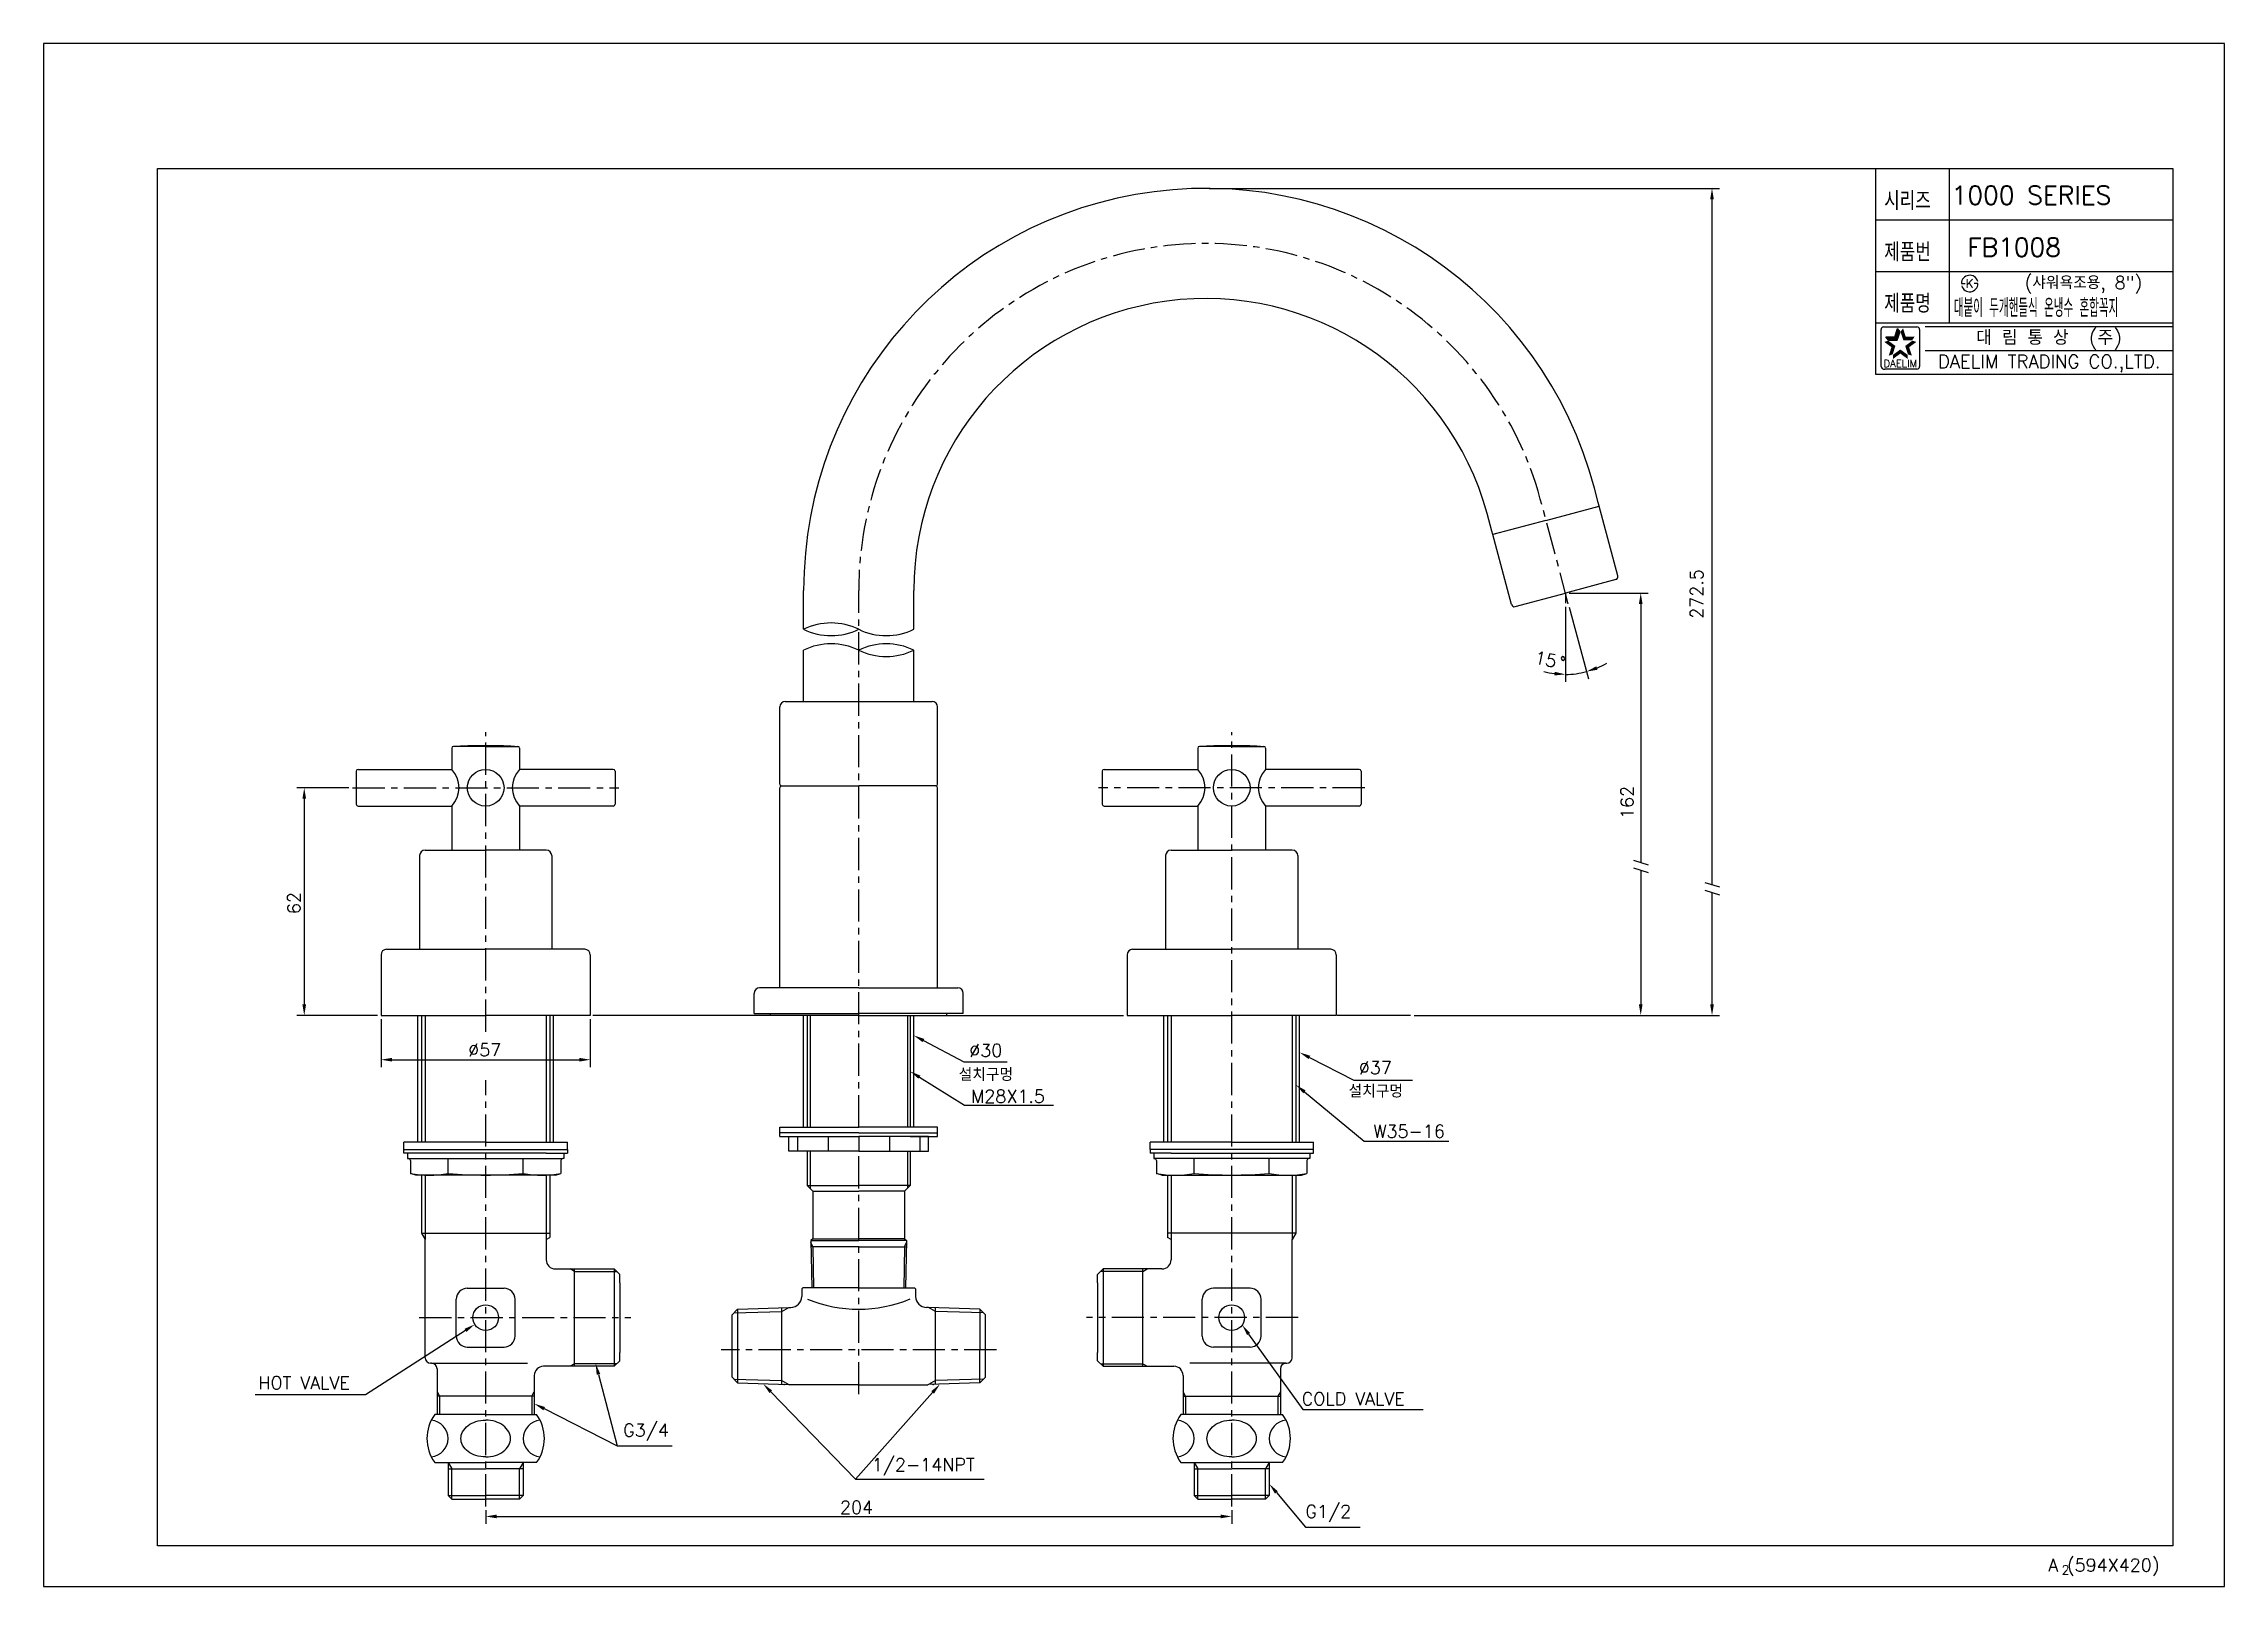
# Model space of a CAD drawing. Extents: x -820 to -226, y -1132 to -712.
import ezdxf
from ezdxf.enums import TextEntityAlignment as Align

# ---------------------------------------------------------------- set-up
doc = ezdxf.new("R2010")
doc.units = 0
doc.header["$LTSCALE"] = 7
doc.header["$MEASUREMENT"] = 0
doc.header["$PDSIZE"] = -10
doc.linetypes.add('CENTER', pattern=[2, 1.25, -0.25, 0.25, -0.25])
doc.layers.get('0').update_dxf_attribs({"color": 2, "linetype": 'CONTINUOUS'})
for name, color, linetype in [('CL', 1, 'CENTER'), ('DIM', 2, 'CONTINUOUS'), ('DWG', 7, 'CONTINUOUS')]:
    doc.layers.add(name, color=color, linetype=linetype)
doc.styles.add('GHS', font='ROMANS', dxfattribs={"bigfont": 'GHS'})
doc.styles.add('ROMANS', font='romans')

# ---------------------------------------------------------------- blocks, each defined once
blk = doc.blocks.new('기본양식')
for p, q in [((-820.12, 442.54), (-820.12, 22.54)), ((-226.12, 442.54), (-820.12, 442.54)), ((-226.12, 22.54), (-226.12, 442.54)), ((-820.12, 22.54), (-226.12, 22.54))]:
    blk.add_line(p, q)
at = {"color": 4}
for p, q in [((-789.12, 33.54), (-789.12, 408.54)), ((-789.12, 408.54), (-240.12, 408.54)), ((-240.12, 408.54), (-240.12, 33.54)), ((-240.12, 33.54), (-789.12, 33.54))]:
    blk.add_line(p, q, dxfattribs=at)
at = {"color": 7}
for p, q in [((-321.12, 408.54), (-321.12, 352.54)), ((-301.12, 408.54), (-301.12, 366.54)), ((-321.12, 394.54), (-240.12, 394.54)), ((-321.12, 380.54), (-240.12, 380.54)), ((-321.12, 366.54), (-240.12, 366.54)), ((-321.12, 352.54), (-240.12, 352.54))]:
    blk.add_line(p, q, dxfattribs=at)
at = {"color": 2, "linetype": 'Continuous'}
for p, q in [((-319.64, 354.68), (-319.64, 364.68)), ((-318.89, 365.43), (-309.89, 365.43)), ((-309.14, 364.68), (-309.14, 354.68)), ((-307.62, 365.54), (-240.12, 365.54)), ((-307.62, 359.04), (-240.12, 359.04)), ((-309.89, 353.93), (-318.64, 353.93))]:
    blk.add_line(p, q, dxfattribs=at)
at = {"color": 2}
for p, q in [((-317.64, 361.81), (-318.31, 362.73)), ((-318.31, 362.73), (-315.88, 362.73)), ((-315.88, 362.73), (-315.13, 365.03)), ((-315.22, 361.81), (-314.47, 364.12)), ((-314.47, 364.12), (-315.13, 365.03)), ((-317.64, 361.81), (-315.22, 361.81))]:
    blk.add_line(p, q, dxfattribs=at)
at = {"color": 2, "linetype": 'Continuous'}
for centre, radius, start, end in [((-318.89, 364.68), 0.75, 90, 180), ((-309.89, 364.68), 0.75, 0, 90), ((-318.77, 354.8), 0.884, 188.1301, 278.1301), ((-309.89, 354.68), 0.75, 270, 0)]:
    blk.add_arc(centre, radius, start, end, dxfattribs=at)
at = {"color": 2}
for points in [[(-318.31, 362.73), (-317.64, 361.81), (-315.88, 362.73), (-315.22, 361.81)], [(-315.88, 362.73), (-315.22, 361.81), (-315.13, 365.03), (-314.47, 364.12)], [(-313.65, 365.03), (-314.32, 364.12), (-312.9, 362.73), (-313.57, 361.81)], [(-312.9, 362.73), (-313.57, 361.81), (-310.48, 362.73), (-311.14, 361.81)], [(-316.8, 359.9), (-315.72, 360.25), (-318.76, 361.32), (-317.69, 361.67)], [(-317.55, 357.59), (-316.47, 357.94), (-316.8, 359.9), (-315.72, 360.25)], [(-314.39, 358.15), (-314.39, 359.28), (-316.35, 356.72), (-316.35, 357.85)], [(-312.43, 356.72), (-312.43, 357.85), (-314.39, 358.15), (-314.39, 359.28)], [(-310.02, 361.32), (-311.1, 361.67), (-311.98, 359.9), (-313.06, 360.25)], [(-311.98, 359.9), (-313.06, 360.25), (-311.24, 357.59), (-312.31, 357.94)]]:
    blk.add_solid(points, dxfattribs=at)
at = {"layer": 'DIM'}
for p, q in [((-297.74, 377.23), (-297.24, 377.23)), ((-297.24, 377.23), (-296.74, 377.23)), ((-293.74, 377.23), (-294.24, 377.23)), ((-293.24, 377.23), (-293.74, 377.23))]:
    blk.add_line(p, q, dxfattribs=at)
for start, end in [(15, 180), (195, 0)]:
    blk.add_arc((-295.49, 377.23), 2.25, start, end, dxfattribs=at)
at = {"color": 7, "linetype": 'Continuous'}
for s, height, style, p in [('대 림 통 상  (주)', 4, 'GHS', (-273.86, 362.24)), ('DAELIM TRADING CO.,LTD.', 3.6, 'ROMANS', (-273.86, 355.47))]:
    blk.add_text(s, height=height, dxfattribs=dict(at, style=style)).set_placement(p, align=Align.MIDDLE)
at = {"color": 2, "linetype": 'Continuous', "style": 'ROMANS'}
blk.add_text('DAELIM', height=2, dxfattribs=at).set_placement((-314.39, 354.48), align=Align.CENTER)
at = {"color": 7, "style": 'GHS'}
for s, height, p in [('A (594X420)', 3.5, (-274.11, 26.57)), ('2', 2.5, (-270.45, 25.74))]:
    blk.add_text(s, height=height, dxfattribs=at).set_placement(p)
at = {"layer": 'DIM', "style": 'GHS', "width": 0.8}
for s, p in [('시리즈', (-318.78, 397.27)), ('제품번', (-318.78, 383.27)), ('제품명', (-318.78, 369.27))]:
    blk.add_text(s, height=5, dxfattribs=at).set_placement(p)
at = {"layer": 'DIM', "style": 'GHS'}
blk.add_text('K', height=2.39, dxfattribs=at).set_placement((-295.49, 377.23), align=Align.MIDDLE)

msp = doc.modelspace()

# ---------------------------------------------------------------- linework, layer by layer
at = {"layer": 'CL'}
for p, q in [((-404.82, -864.73), (-412.45, -836.23)), ((-598.11, -1007.23), (-598.11, -861.14)), ((-496.51, -1110.49), (-496.51, -899.72)), ((-735.96, -914.81), (-663.46, -914.81)), ((-460.26, -914.81), (-532.76, -914.81)), ((-598.11, -1079.91), (-598.11, -1013.73)), ((-478.42, -1059.08), (-536.03, -1059.08)), ((-560.61, -1067.81), (-635.61, -1067.81))]:
    msp.add_line(p, q, dxfattribs=at)
at = {"layer": 'CL', "color": 7}
for p, q in [((-396.67, -837.18), (-397.72, -833.28)), ((-425.65, -844.94), (-426.93, -840.15))]:
    msp.add_line(p, q, dxfattribs=at)
at = {"layer": 'CL', "color": 7, "linetype": 'Continuous'}
for p, q in [((-391.31, -857.17), (-396.41, -838.15)), ((-420.29, -864.94), (-425.39, -845.91)), ((-613.11, -871.68), (-613.11, -861.14)), ((-583.11, -871.68), (-583.11, -861.14)), ((-613.11, -891.31), (-613.11, -877.37)), ((-583.11, -891.31), (-583.11, -877.37)), ((-704.71, -1051.08), (-694.71, -1051.08)), ((-491.51, -1051.08), (-501.51, -1051.08)), ((-707.71, -1064.08), (-707.71, -1054.08)), ((-691.71, -1064.08), (-691.71, -1054.08)), ((-504.51, -1064.08), (-504.51, -1054.08)), ((-488.51, -1064.08), (-488.51, -1054.08)), ((-704.71, -1067.08), (-694.71, -1067.08)), ((-491.51, -1067.08), (-501.51, -1067.08))]:
    msp.add_line(p, q, dxfattribs=at)
at = {"layer": 'CL', "linetype": 'CENTER'}
for p, q in [((-699.71, -981.26), (-699.71, -899.72)), ((-699.71, -1110.49), (-699.71, -994.45)), ((-717.8, -1059.08), (-660.2, -1059.08))]:
    msp.add_line(p, q, dxfattribs=at)
at = {"layer": 'CL', "color": 3, "linetype": 'Continuous'}
for p, q in [((-718.21, -1011.27), (-718.21, -976.81)), ((-681.21, -1011.27), (-681.21, -976.81)), ((-613.11, -1007.23), (-613.11, -976.81)), ((-583.11, -1007.23), (-583.11, -976.81)), ((-515.01, -1011.27), (-515.01, -976.81)), ((-478.01, -1011.27), (-478.01, -976.81))]:
    msp.add_line(p, q, dxfattribs=at)
at = {"layer": 'CL', "color": 7, "linetype": 'Continuous'}
for centre, radius, start, end in [((-503.61, -861.14), 109.5, 14.73911, 180), ((-503.61, -861.14), 79.5, 15.30618, 180), ((-704.71, -1054.08), 3, 90, 180), ((-694.71, -1054.08), 3, 0, 90), ((-501.51, -1054.08), 3, 90, 180), ((-491.51, -1054.08), 3, 0, 90), ((-704.71, -1064.08), 3, 180, 270), ((-694.71, -1064.08), 3, 270, 0), ((-501.51, -1064.08), 3, 180, 270), ((-491.51, -1064.08), 3, 270, 0)]:
    msp.add_arc(centre, radius, start, end, dxfattribs=at)
at = {"layer": 'CL'}
msp.add_arc((-503.61, -861.14), 94.5, 15.28083, 180, dxfattribs=at)
at = {"layer": 'DIM'}
for p, q in [((-502.61, -751.64), (-363.68, -751.64)), ((-365.68, -941.21), (-365.68, -754.64)), ((-405.6, -861.83), (-405.6, -864.59)), ((-405.6, -865.59), (-405.6, -885.95)), ((-404.6, -861.83), (-383.1, -861.83)), ((-404.56, -865.69), (-399.35, -885.13)), ((-385.1, -864.83), (-385.1, -935.19)), ((-736.96, -914.81), (-751.13, -914.81)), ((-749.13, -917.81), (-749.13, -973.81)), ((-387.1, -934.57), (-383.1, -935.81)), ((-387.1, -936.66), (-383.1, -937.9)), ((-385.1, -937.28), (-385.1, -973.81)), ((-367.68, -940.59), (-363.68, -941.83)), ((-367.68, -942.69), (-363.68, -943.93)), ((-365.68, -973.81), (-365.68, -943.31)), ((-729.21, -976.81), (-751.13, -976.81)), ((-728.21, -977.81), (-728.21, -990.86)), ((-716.21, -976.81), (-716.21, -1011.27)), ((-683.21, -976.81), (-683.21, -1011.27)), ((-671.21, -977.81), (-671.21, -990.86)), ((-611.36, -976.81), (-611.36, -1007.23)), ((-584.86, -976.81), (-584.86, -1007.23)), ((-513.01, -976.81), (-513.01, -1011.27)), ((-480.01, -976.81), (-480.01, -1011.27)), ((-446.8, -976.81), (-383.1, -976.81)), ((-445.8, -976.81), (-363.68, -976.81)), ((-725.21, -988.86), (-674.21, -988.86)), ((-611.36, -1013.73), (-611.36, -1023.86)), ((-584.86, -1013.73), (-584.86, -1023.86)), ((-716.21, -1020.27), (-716.21, -1037.83)), ((-683.21, -1020.27), (-683.21, -1037.83)), ((-513.01, -1020.27), (-513.01, -1037.83)), ((-480.01, -1020.27), (-480.01, -1037.83)), ((-610.61, -1039.81), (-611.11, -1038.61)), ((-585.61, -1039.81), (-585.11, -1038.61)), ((-610.61, -1039.81), (-610.42, -1050.97)), ((-585.61, -1039.81), (-585.81, -1050.97)), ((-675.5, -1046.53), (-676.71, -1045.83)), ((-675.5, -1046.53), (-664, -1046.53)), ((-520.73, -1046.53), (-532.23, -1046.53)), ((-520.73, -1046.53), (-519.51, -1045.83)), ((-619.01, -1057.39), (-617.16, -1056.32)), ((-577.21, -1057.39), (-579.07, -1056.32)), ((-632.13, -1057.8), (-619.01, -1057.39)), ((-564.1, -1057.8), (-577.21, -1057.39)), ((-675.5, -1071.63), (-676.71, -1072.33)), ((-664, -1071.63), (-675.5, -1071.63)), ((-532.23, -1071.63), (-520.73, -1071.63)), ((-520.73, -1071.63), (-519.51, -1072.33)), ((-712.96, -1079.28), (-712.26, -1080.49)), ((-712.26, -1080.49), (-712.26, -1085.49)), ((-687.16, -1080.49), (-686.46, -1079.28)), ((-687.16, -1080.49), (-687.16, -1085.49)), ((-632.13, -1075.83), (-619.01, -1076.24)), ((-619.01, -1076.24), (-617.16, -1077.31)), ((-577.21, -1076.24), (-579.07, -1077.31)), ((-564.1, -1075.83), (-577.21, -1076.24)), ((-509.06, -1080.49), (-509.76, -1079.28)), ((-509.06, -1080.49), (-509.06, -1085.49)), ((-483.26, -1079.28), (-483.96, -1080.49)), ((-483.96, -1080.49), (-483.96, -1085.49)), ((-709.96, -1098.49), (-708.96, -1100.23)), ((-689.46, -1098.49), (-690.46, -1100.23)), ((-506.76, -1098.49), (-505.76, -1100.23)), ((-486.26, -1098.49), (-487.26, -1100.23)), ((-708.96, -1108.49), (-708.96, -1100.23)), ((-690.46, -1108.49), (-690.46, -1100.23)), ((-505.76, -1108.49), (-505.76, -1100.23)), ((-487.26, -1108.49), (-487.26, -1100.23)), ((-699.71, -1111.49), (-699.71, -1115.21)), ((-696.71, -1113.21), (-499.51, -1113.21)), ((-496.51, -1111.49), (-496.51, -1115.21))]:
    msp.add_line(p, q, dxfattribs=at)
at = {"layer": 'DIM', "color": 2}
for p, q in [((-622.11, -976.81), (-670.53, -976.81)), ((-574.11, -976.81), (-526.01, -976.81)), ((-574.11, -976.81), (-526.01, -976.81))]:
    msp.add_line(p, q, dxfattribs=at)
at = {"layer": 'DIM', "color": 2, "linetype": 'Continuous'}
for p, q in [((-447.8, -976.81), (-467.81, -976.81)), ((-460.44, -1011.05), (-437.34, -1011.05))]:
    msp.add_line(p, q, dxfattribs=at)
at = {"layer": 'DIM'}
for points in [[(-580.46, -983.65), (-569.48, -989.43), (-557.66, -989.43)], [(-475.34, -988.24), (-463.26, -994.4), (-447.25, -994.4)], [(-581.57, -993.61), (-569.26, -1001.27), (-545.01, -1001.27)], [(-476.7, -997.62), (-460.44, -1011.05)], [(-705.21, -1062.55), (-732.4, -1080.13), (-762.5, -1080.13)], [(-491.91, -1063.54), (-477.14, -1084.11), (-444.33, -1084.11)], [(-668.99, -1074.53), (-663.86, -1093.98), (-648.89, -1093.98)], [(-622.05, -1079.25), (-599, -1103.06)], [(-577.97, -1079.45), (-599, -1103.06), (-563.96, -1103.06)], [(-683.79, -1083.86), (-663.86, -1093.98)], [(-484.34, -1106.67), (-476.44, -1116.1), (-461.5, -1116.1)]]:
    msp.add_lwpolyline(points, dxfattribs=at)
for centre, radius, start, end in [((-605.61, -887.15), 17.19, 64.12991, 115.87009), ((-605.61, -856.22), 17.19, 244.12991, 295.87009), ((-590.61, -856.22), 17.19, 244.12991, 295.87009), ((-605.61, -892.83), 17.19, 64.12991, 115.87009), ((-590.61, -892.83), 17.19, 64.12991, 115.87009), ((-590.61, -861.9), 17.19, 244.12991, 295.87009), ((-405.6, -861.83), 22.13, 254.45032, 262.22516), ((-405.6, -861.83), 22.13, 270, 285), ((-405.6, -861.83), 22.13, 292.77484, 300.54968)]:
    msp.add_arc(centre, radius, start, end, dxfattribs=at)
for p in [(-618.41, -1077.27), (-598.11, -1077.41), (-598.11, -1077.49), (-577.81, -1077.27)]:
    msp.add_point(p, dxfattribs=at)
for points in [[(-366.18, -754.64), (-365.18, -754.64), (-365.68, -751.64)], [(-385.6, -864.83), (-384.6, -864.83), (-385.1, -861.83)], [(-408.56, -883.25), (-408.62, -884.25), (-405.6, -883.95)], [(-396.87, -882.7), (-397.19, -881.76), (-399.87, -883.2)], [(-749.63, -917.81), (-748.63, -917.81), (-749.13, -914.81)], [(-749.63, -973.81), (-748.63, -973.81), (-749.13, -976.81)], [(-385.6, -973.81), (-384.6, -973.81), (-385.1, -976.81)], [(-366.18, -973.81), (-365.18, -973.81), (-365.68, -976.81)], [(-580.69, -984.09), (-583.11, -982.25), (-580.23, -983.21)], [(-725.21, -988.36), (-725.21, -989.36), (-728.21, -988.86)], [(-674.21, -988.36), (-674.21, -989.36), (-671.21, -988.86)], [(-475.57, -988.68), (-478.01, -986.87), (-475.11, -987.79)], [(-581.83, -994.03), (-584.11, -992.02), (-581.3, -993.18)], [(-477.02, -998), (-479.01, -995.71), (-476.38, -997.23)], [(-705.48, -1062.13), (-702.69, -1060.92), (-704.94, -1062.97)], [(-492.31, -1063.83), (-493.66, -1061.1), (-491.5, -1063.25)], [(-669.47, -1074.66), (-669.75, -1071.63), (-668.5, -1074.4)], [(-622.41, -1079.59), (-624.14, -1077.09), (-621.69, -1078.9)], [(-578.35, -1079.12), (-575.98, -1077.21), (-577.6, -1079.78)], [(-684.02, -1084.31), (-686.46, -1082.5), (-683.56, -1083.42)], [(-484.72, -1106.99), (-486.26, -1104.37), (-483.95, -1106.35)], [(-696.71, -1112.71), (-696.71, -1113.71), (-699.71, -1113.21)], [(-499.51, -1112.71), (-499.51, -1113.71), (-496.51, -1113.21)]]:
    msp.add_solid(points, dxfattribs=at)
at = {"layer": 'DWG', "color": 7}
for p, q in [((-396.41, -838.15), (-396.67, -837.18)), ((-410.9, -842.03), (-425.39, -845.91)), ((-425.39, -845.91), (-425.65, -844.94)), ((-391.88, -858.15), (-405.6, -861.83)), ((-419.31, -865.5), (-405.6, -861.83)), ((-619.61, -913.81), (-619.61, -892.81)), ((-576.61, -913.81), (-576.61, -892.81)), ((-708.96, -904.06), (-708.96, -909.81)), ((-699.71, -903.56), (-708.46, -903.56)), ((-699.71, -903.56), (-690.96, -903.56)), ((-690.46, -904.06), (-690.46, -909.81)), ((-505.76, -904.06), (-505.76, -909.81)), ((-496.51, -903.56), (-505.26, -903.56)), ((-496.51, -903.56), (-487.76, -903.56)), ((-487.26, -904.06), (-487.26, -909.81)), ((-734.96, -910.31), (-734.96, -919.31)), ((-734.46, -909.81), (-708.96, -909.81)), ((-664.96, -909.81), (-690.46, -909.81)), ((-664.46, -910.31), (-664.46, -919.31)), ((-531.76, -910.31), (-531.76, -919.31)), ((-531.26, -909.81), (-505.76, -909.81)), ((-461.76, -909.81), (-487.26, -909.81)), ((-461.26, -910.31), (-461.26, -919.31)), ((-734.46, -919.81), (-708.92, -919.81)), ((-708.96, -919.81), (-708.96, -931.81)), ((-664.96, -919.81), (-690.51, -919.81)), ((-690.46, -919.81), (-690.46, -931.81)), ((-531.26, -919.81), (-505.72, -919.81)), ((-505.76, -919.81), (-505.76, -931.81)), ((-461.76, -919.81), (-487.31, -919.81)), ((-487.26, -919.81), (-487.26, -931.81)), ((-716.21, -931.81), (-699.71, -931.81)), ((-683.21, -931.81), (-699.71, -931.81)), ((-513.01, -931.81), (-496.51, -931.81)), ((-480.01, -931.81), (-496.51, -931.81)), ((-728.21, -960.31), (-728.21, -976.81)), ((-726.71, -958.81), (-699.71, -958.81)), ((-672.71, -958.81), (-699.71, -958.81)), ((-671.21, -960.31), (-671.21, -976.81)), ((-525.01, -960.31), (-525.01, -976.81)), ((-523.51, -958.81), (-496.51, -958.81)), ((-469.51, -958.81), (-496.51, -958.81)), ((-468.01, -960.31), (-468.01, -976.81)), ((-728.21, -976.81), (-699.71, -976.81)), ((-671.21, -976.81), (-699.71, -976.81)), ((-569.61, -976.31), (-598.11, -976.31)), ((-525.01, -976.81), (-496.51, -976.81)), ((-468.01, -976.81), (-496.51, -976.81)), ((-619.01, -1077.25), (-619.01, -1056.38))]:
    msp.add_line(p, q, dxfattribs=at)
at = {"layer": 'DWG'}
for p, q in [((-410.9, -842.03), (-396.41, -838.15)), ((-424.36, -845.63), (-425.39, -845.91)), ((-618.11, -891.31), (-598.11, -891.31)), ((-598.11, -891.31), (-578.11, -891.31)), ((-619.11, -914.31), (-598.11, -914.31)), ((-577.11, -914.31), (-598.11, -914.31)), ((-619.61, -969.31), (-619.61, -914.81)), ((-576.61, -969.31), (-576.61, -914.81)), ((-626.61, -976.31), (-626.61, -970.81)), ((-598.11, -969.31), (-625.11, -969.31)), ((-598.11, -969.31), (-571.11, -969.31)), ((-569.61, -976.31), (-569.61, -970.81)), ((-717.21, -976.81), (-717.21, -1011.27)), ((-682.21, -976.81), (-682.21, -1011.27)), ((-626.61, -976.31), (-598.11, -976.31)), ((-622.11, -976.81), (-622.11, -976.31)), ((-598.11, -976.81), (-622.11, -976.81)), ((-612.11, -976.81), (-612.11, -1007.23)), ((-598.11, -976.81), (-574.11, -976.81)), ((-584.11, -976.81), (-584.11, -1007.23)), ((-574.11, -976.81), (-574.11, -976.31)), ((-514.01, -976.81), (-514.01, -1011.27)), ((-479.01, -976.81), (-479.01, -1011.27)), ((-619.61, -1007.23), (-598.11, -1007.23)), ((-619.61, -1009.73), (-619.61, -1007.23)), ((-598.11, -1008.73), (-619.61, -1008.73)), ((-619.61, -1009.73), (-598.11, -1009.73)), ((-617.11, -1009.73), (-612.31, -1009.73)), ((-617.11, -1013.73), (-617.11, -1009.73)), ((-614.81, -1009.73), (-614.81, -1013.73)), ((-576.61, -1007.23), (-598.11, -1007.23)), ((-598.11, -1008.73), (-576.61, -1008.73)), ((-579.11, -1009.73), (-598.11, -1009.73)), ((-584.11, -1009.73), (-576.61, -1009.73)), ((-581.41, -1009.73), (-581.41, -1013.73)), ((-579.11, -1013.73), (-579.11, -1009.73)), ((-576.61, -1009.73), (-576.61, -1007.23)), ((-699.71, -1011.27), (-721.96, -1011.27)), ((-721.96, -1013.27), (-699.71, -1013.27)), ((-721.96, -1014.27), (-721.96, -1013.27)), ((-716.21, -1014.27), (-721.96, -1014.27)), ((-720.96, -1014.27), (-720.96, -1015.77)), ((-683.21, -1014.27), (-716.21, -1014.27)), ((-699.71, -1011.27), (-677.46, -1011.27)), ((-699.71, -1013.27), (-677.46, -1013.27)), ((-683.21, -1014.27), (-677.46, -1014.27)), ((-678.46, -1014.27), (-678.46, -1015.77)), ((-677.46, -1013.27), (-677.46, -1014.27)), ((-598.11, -1013.73), (-617.11, -1013.73)), ((-612.11, -1013.73), (-612.11, -1023.11)), ((-598.11, -1013.73), (-579.11, -1013.73)), ((-584.11, -1013.73), (-584.11, -1023.11)), ((-496.51, -1011.27), (-518.76, -1011.27)), ((-496.51, -1013.27), (-518.76, -1013.27)), ((-518.76, -1013.27), (-518.76, -1014.27)), ((-513.01, -1014.27), (-518.76, -1014.27)), ((-517.76, -1014.27), (-517.76, -1015.77)), ((-513.01, -1014.27), (-480.01, -1014.27)), ((-496.51, -1011.27), (-474.26, -1011.27)), ((-474.26, -1013.27), (-496.51, -1013.27)), ((-480.01, -1014.27), (-474.26, -1014.27)), ((-475.26, -1014.27), (-475.26, -1015.77)), ((-474.26, -1014.27), (-474.26, -1013.27)), ((-720.96, -1015.77), (-720.71, -1015.77)), ((-720.71, -1015.77), (-678.71, -1015.77)), ((-720.21, -1016.27), (-720.21, -1019.87)), ((-718.71, -1020.27), (-720.21, -1019.87)), ((-716.21, -1020.27), (-718.71, -1020.27)), ((-717.21, -1020.27), (-717.21, -1036.1)), ((-683.21, -1020.27), (-716.21, -1020.27)), ((-709.96, -1019.87), (-709.96, -1015.77)), ((-689.46, -1019.87), (-689.46, -1015.77)), ((-680.71, -1020.27), (-683.21, -1020.27)), ((-682.21, -1020.27), (-682.21, -1037.25)), ((-680.71, -1020.27), (-679.21, -1019.87)), ((-679.21, -1016.27), (-679.21, -1019.87)), ((-678.46, -1015.77), (-678.71, -1015.77)), ((-517.76, -1015.77), (-517.51, -1015.77)), ((-475.51, -1015.77), (-517.51, -1015.77)), ((-517.01, -1016.27), (-517.01, -1019.87)), ((-515.51, -1020.27), (-517.01, -1019.87)), ((-515.51, -1020.27), (-513.01, -1020.27)), ((-514.01, -1020.27), (-514.01, -1037.25)), ((-513.01, -1020.27), (-480.01, -1020.27)), ((-506.76, -1019.87), (-506.76, -1015.77)), ((-486.26, -1019.87), (-486.26, -1015.77)), ((-480.01, -1020.27), (-477.51, -1020.27)), ((-479.01, -1020.27), (-479.01, -1036.1)), ((-477.51, -1020.27), (-476.01, -1019.87)), ((-476.01, -1016.27), (-476.01, -1019.87)), ((-475.26, -1015.77), (-475.51, -1015.77)), ((-610.61, -1024.61), (-612.11, -1023.11)), ((-610.61, -1024.61), (-610.61, -1037.61)), ((-585.61, -1024.61), (-584.11, -1023.11)), ((-585.61, -1024.61), (-585.61, -1037.61)), ((-717.21, -1036.1), (-682.21, -1036.1)), ((-717.21, -1036.1), (-716.21, -1037.83)), ((-716.21, -1070), (-716.21, -1037.83)), ((-683.21, -1037.83), (-682.21, -1037.25)), ((-683.21, -1037.83), (-683.21, -1043.33)), ((-610.61, -1037.61), (-611.12, -1038.12)), ((-611.12, -1038.12), (-610.9, -1050.97)), ((-585.61, -1037.61), (-585.11, -1038.12)), ((-585.11, -1038.12), (-585.33, -1050.97)), ((-479.01, -1036.1), (-514.01, -1036.1)), ((-513.01, -1037.83), (-514.01, -1037.25)), ((-513.01, -1037.83), (-513.01, -1043.33)), ((-479.01, -1036.1), (-480.01, -1037.83)), ((-480.01, -1070), (-480.01, -1037.83)), ((-598.11, -1039.81), (-611.09, -1039.81)), ((-598.11, -1039.81), (-585.13, -1039.81)), ((-680.71, -1045.83), (-664.7, -1045.83)), ((-675.5, -1046.53), (-675.5, -1045.83)), ((-675.5, -1071.63), (-675.5, -1046.53)), ((-663.2, -1047.33), (-664.7, -1045.83)), ((-664.7, -1045.83), (-664.7, -1072.33)), ((-663.2, -1047.7), (-663.2, -1047.33)), ((-663.2, -1049.58), (-663.2, -1047.7)), ((-663.2, -1049.58), (-663.2, -1068.58)), ((-613.31, -1050.97), (-613.61, -1051.27)), ((-613.61, -1051.27), (-613.61, -1053.32)), ((-598.11, -1050.97), (-613.31, -1050.97)), ((-598.11, -1050.97), (-582.91, -1050.97)), ((-582.91, -1050.97), (-582.61, -1051.27)), ((-582.61, -1051.27), (-582.61, -1053.32)), ((-533.03, -1047.33), (-531.53, -1045.83)), ((-533.03, -1047.7), (-533.03, -1047.33)), ((-533.03, -1049.58), (-533.03, -1047.7)), ((-533.03, -1049.58), (-533.03, -1068.58)), ((-531.53, -1045.83), (-531.53, -1072.33)), ((-515.51, -1045.83), (-531.53, -1045.83)), ((-520.73, -1046.53), (-520.73, -1045.83)), ((-520.73, -1071.63), (-520.73, -1046.53)), ((-632.61, -1058.3), (-631.11, -1056.75)), ((-631.11, -1056.75), (-617.16, -1056.32)), ((-617.16, -1056.32), (-616.61, -1056.32)), ((-579.07, -1056.32), (-579.61, -1056.32)), ((-565.11, -1056.75), (-579.07, -1056.32)), ((-577.21, -1067.81), (-577.21, -1056.38)), ((-563.61, -1058.3), (-565.11, -1056.75)), ((-632.61, -1075.33), (-632.61, -1058.3)), ((-563.61, -1075.33), (-563.61, -1058.3)), ((-663.2, -1070.47), (-663.2, -1068.58)), ((-577.21, -1077.25), (-577.21, -1067.81)), ((-533.03, -1070.47), (-533.03, -1068.58)), ((-714.46, -1071.5), (-714.71, -1071.5)), ((-714.46, -1071.5), (-688.28, -1071.5)), ((-712.96, -1073), (-712.96, -1085.49)), ((-686.46, -1074.83), (-686.46, -1085.49)), ((-664.7, -1072.33), (-683.96, -1072.33)), ((-675.5, -1072.33), (-675.5, -1071.63)), ((-663.2, -1070.83), (-664.7, -1072.33)), ((-663.2, -1070.83), (-663.2, -1070.47)), ((-533.03, -1070.83), (-533.03, -1070.47)), ((-533.03, -1070.83), (-531.53, -1072.33)), ((-531.53, -1072.33), (-512.26, -1072.33)), ((-520.73, -1072.33), (-520.73, -1071.63)), ((-509.76, -1074.83), (-509.76, -1085.49)), ((-481.76, -1071.5), (-507.95, -1071.5)), ((-483.26, -1073), (-483.26, -1085.49)), ((-481.76, -1071.5), (-481.51, -1071.5)), ((-699.71, -1080.49), (-712.96, -1080.49)), ((-686.46, -1080.49), (-699.71, -1080.49)), ((-632.61, -1075.33), (-631.11, -1076.87)), ((-631.11, -1076.87), (-617.16, -1077.31)), ((-617.16, -1077.31), (-616.98, -1077.41)), ((-598.11, -1077.41), (-616.98, -1077.41)), ((-598.11, -1077.41), (-579.25, -1077.41)), ((-579.07, -1077.31), (-579.25, -1077.41)), ((-565.11, -1076.87), (-579.07, -1077.31)), ((-563.61, -1075.33), (-565.11, -1076.87)), ((-509.76, -1080.49), (-496.51, -1080.49)), ((-496.51, -1080.49), (-483.26, -1080.49)), ((-699.71, -1085.49), (-713.59, -1085.49)), ((-699.71, -1085.49), (-685.84, -1085.49)), ((-496.51, -1085.49), (-510.39, -1085.49)), ((-496.51, -1085.49), (-482.64, -1085.49)), ((-713.59, -1098.49), (-699.71, -1098.49)), ((-709.96, -1098.49), (-709.96, -1107.49)), ((-685.84, -1098.49), (-699.71, -1098.49)), ((-689.46, -1098.49), (-689.46, -1107.49)), ((-510.39, -1098.49), (-496.51, -1098.49)), ((-506.76, -1098.49), (-506.76, -1107.49)), ((-482.64, -1098.49), (-496.51, -1098.49)), ((-486.26, -1098.49), (-486.26, -1107.49)), ((-709.96, -1100.23), (-699.71, -1100.23)), ((-689.46, -1100.23), (-699.71, -1100.23)), ((-506.76, -1100.23), (-496.51, -1100.23)), ((-486.26, -1100.23), (-496.51, -1100.23)), ((-708.96, -1108.49), (-709.96, -1107.49)), ((-709.96, -1107.49), (-699.71, -1107.49)), ((-708.96, -1108.49), (-699.71, -1108.49)), ((-689.46, -1107.49), (-699.71, -1107.49)), ((-690.46, -1108.49), (-699.71, -1108.49)), ((-690.46, -1108.49), (-689.46, -1107.49)), ((-505.76, -1108.49), (-506.76, -1107.49)), ((-506.76, -1107.49), (-496.51, -1107.49)), ((-505.76, -1108.49), (-496.51, -1108.49)), ((-486.26, -1107.49), (-496.51, -1107.49)), ((-487.26, -1108.49), (-496.51, -1108.49)), ((-487.26, -1108.49), (-486.26, -1107.49))]:
    msp.add_line(p, q, dxfattribs=at)
at = {"layer": 'DWG', "color": 7, "linetype": 'Continuous'}
for p, q in [((-717.71, -933.31), (-717.71, -958.81)), ((-681.71, -933.31), (-681.71, -958.81)), ((-514.51, -933.31), (-514.51, -958.81)), ((-478.51, -933.31), (-478.51, -958.81)), ((-606.46, -1009.73), (-606.46, -1013.73)), ((-598.11, -1009.73), (-598.11, -1013.73)), ((-589.76, -1009.73), (-589.76, -1013.73)), ((-721.96, -1013.27), (-721.96, -1011.27)), ((-677.46, -1013.27), (-677.46, -1011.27)), ((-518.76, -1013.27), (-518.76, -1011.27)), ((-474.26, -1013.27), (-474.26, -1011.27)), ((-612.11, -1023.11), (-598.11, -1023.11)), ((-610.61, -1024.61), (-598.11, -1024.61)), ((-584.11, -1023.11), (-598.11, -1023.11)), ((-585.61, -1024.61), (-598.11, -1024.61)), ((-611.12, -1038.12), (-598.11, -1038.12)), ((-610.61, -1037.61), (-598.11, -1037.61)), ((-585.61, -1037.61), (-598.11, -1037.61)), ((-585.11, -1038.12), (-598.11, -1038.12)), ((-631.11, -1056.75), (-631.11, -1076.87)), ((-565.11, -1056.75), (-565.11, -1067.81)), ((-565.11, -1076.87), (-565.11, -1067.81))]:
    msp.add_line(p, q, dxfattribs=at)
at = {"layer": 'DWG'}
for points in [[(-699.71, -1096.99, -0.074564), (-702.38, -1096.59, -0.085166), (-704.49, -1095.53, -0.106241), (-705.99, -1093.82, -0.128162), (-706.46, -1091.99, -0.128162), (-705.99, -1090.16, -0.106241), (-704.49, -1088.46, -0.085166), (-702.38, -1087.39, -0.074564), (-699.71, -1086.99, -0.074564)], [(-699.71, -1096.99, 0.074564), (-697.05, -1096.59, 0.085166), (-694.94, -1095.53, 0.106241), (-693.44, -1093.82, 0.128162), (-692.96, -1091.99, 0.128162), (-693.44, -1090.16, 0.106241), (-694.94, -1088.46, 0.085166), (-697.05, -1087.39, 0.074564), (-699.71, -1086.99, 0.074564)], [(-496.51, -1096.99, -0.074564), (-499.18, -1096.59, -0.085166), (-501.29, -1095.53, -0.106241), (-502.79, -1093.82, -0.128162), (-503.26, -1091.99, -0.128162), (-502.79, -1090.16, -0.106241), (-501.29, -1088.46, -0.085166), (-499.18, -1087.39, -0.074564), (-496.51, -1086.99, -0.074564)], [(-496.51, -1096.99, 0.074564), (-493.85, -1096.59, 0.085166), (-491.74, -1095.53, 0.106241), (-490.24, -1093.82, 0.128162), (-489.76, -1091.99, 0.128162), (-490.24, -1090.16, 0.106241), (-491.74, -1088.46, 0.085166), (-493.85, -1087.39, 0.074564), (-496.51, -1086.99, 0.074564)]]:
    msp.add_lwpolyline(points, format="xyb", dxfattribs=at)
at = {"layer": 'DWG', "color": 7, "linetype": 'Continuous'}
for centre, radius in [((-699.71, -914.81), 5), ((-496.51, -914.81), 5), ((-699.71, -1059.08), 3.5), ((-496.51, -1059.08), 3.5)]:
    msp.add_circle(centre, radius, dxfattribs=at)
at = {"layer": 'DWG', "color": 7}
for centre, radius, start, end in [((-392.09, -857.38), 0.8, 285, 15), ((-419.52, -864.73), 0.8, 195, 285), ((-618.11, -892.81), 1.5, 90, 180), ((-578.11, -892.81), 1.5, 0, 90), ((-708.46, -904.06), 0.5, 90, 180), ((-690.96, -904.06), 0.5, 0, 90), ((-505.26, -904.06), 0.5, 90, 180), ((-487.76, -904.06), 0.5, 0, 90), ((-734.46, -910.31), 0.5, 90, 180), ((-714.21, -914.81), 7.25, 316.39634, 43.60366), ((-685.21, -914.81), 7.25, 136.39634, 223.60366), ((-664.96, -910.31), 0.5, 0, 90), ((-577.11, -914.81), 0.5, 0, 90), ((-531.26, -910.31), 0.5, 90, 180), ((-511.01, -914.81), 7.25, 316.39634, 43.60366), ((-482.01, -914.81), 7.25, 136.39634, 223.60366), ((-461.76, -910.31), 0.5, 0, 90), ((-734.46, -919.31), 0.5, 180, 270), ((-664.96, -919.31), 0.5, 270, 0), ((-531.26, -919.31), 0.5, 180, 270), ((-461.76, -919.31), 0.5, 270, 0), ((-716.21, -933.31), 1.5, 90, 180), ((-683.21, -933.31), 1.5, 0, 90), ((-513.01, -933.31), 1.5, 90, 180), ((-480.01, -933.31), 1.5, 0, 90), ((-726.71, -960.31), 1.5, 90, 180), ((-672.71, -960.31), 1.5, 0, 90), ((-523.51, -960.31), 1.5, 90, 180), ((-469.51, -960.31), 1.5, 0, 90)]:
    msp.add_arc(centre, radius, start, end, dxfattribs=at)
at = {"layer": 'DWG', "color": 7, "linetype": 'ByBlock'}
for centre, start, end in [((-699.71, -1063.37), 90, 92.8065), ((-699.71, -1063.37), 87.1935, 90), ((-496.51, -1063.37), 90, 92.8065), ((-496.51, -1063.37), 87.1935, 90)]:
    msp.add_arc(centre, 160, start, end, dxfattribs=at)
at = {"layer": 'DWG', "color": 7, "linetype": 'Continuous'}
for centre, radius, start, end in [((-619.11, -913.81), 0.5, 180, 270), ((-577.11, -913.81), 0.5, 270, 0), ((-598.11, -1020.41), 36.38, 247.45348, 292.59322)]:
    msp.add_arc(centre, radius, start, end, dxfattribs=at)
at = {"layer": 'DWG'}
for centre, radius, start, end in [((-619.11, -914.81), 0.5, 90, 180), ((-625.11, -970.81), 1.5, 90, 180), ((-571.11, -970.81), 1.5, 0, 90), ((-720.71, -1016.27), 0.5, 0, 90), ((-715.09, -987.4), 32.88, 261.03161, 278.96839), ((-699.71, -889.37), 130.9, 265.50893, 270), ((-699.71, -889.37), 130.9, 270, 274.49107), ((-684.34, -987.4), 32.88, 261.03161, 278.96839), ((-678.71, -1016.27), 0.5, 90, 180), ((-517.51, -1016.27), 0.5, 0, 90), ((-511.89, -987.4), 32.88, 261.03161, 278.96839), ((-496.51, -889.37), 130.9, 265.50893, 270), ((-496.51, -889.37), 130.9, 270, 274.49107), ((-481.14, -987.4), 32.88, 261.03161, 278.96839), ((-475.51, -1016.27), 0.5, 90, 180), ((-680.71, -1043.33), 2.5, 180, 270), ((-515.51, -1043.33), 2.5, 270, 0), ((-616.61, -1053.32), 3, 270, 0), ((-579.61, -1053.32), 3, 180, 270), ((-714.71, -1070), 1.5, 180, 270), ((-714.46, -1073), 1.5, 0, 90), ((-683.96, -1074.83), 2.5, 90, 180), ((-512.26, -1074.83), 2.5, 0, 90), ((-481.76, -1073), 1.5, 90, 180), ((-481.51, -1070), 1.5, 270, 0), ((-704.71, -1091.99), 11, 143.77845, 216.22155), ((-714.99, -1091.99), 5.02, 275.4212, 84.5788), ((-684.44, -1091.99), 5.02, 95.4212, 264.5788), ((-694.71, -1091.99), 11, 323.77845, 36.22155), ((-501.51, -1091.99), 11, 143.77845, 216.22155), ((-511.79, -1091.99), 5.02, 275.4212, 84.5788), ((-481.24, -1091.99), 5.02, 95.4212, 264.5788), ((-491.51, -1091.99), 11, 323.77845, 36.22155)]:
    msp.add_arc(centre, radius, start, end, dxfattribs=at)

# ---------------------------------------------------------------- block references
at = {"layer": 'DIM'}
msp.add_blockref('기본양식', (0, -1154.78), dxfattribs=at)

# ---------------------------------------------------------------- texts
at = {"color": 7, "style": 'GHS'}
msp.add_text('1000 SERIES', height=5, dxfattribs=at).set_placement((-300.42, -756))
msp.add_text('FB1008', height=5, dxfattribs=at).set_placement((-283.38, -767.66), align=Align.MIDDLE)
at = {"style": 'GHS'}
msp.add_text('(샤워욕조용, 8")', height=3.5, dxfattribs=at).set_placement((-280.53, -779.06))
at = {"style": 'GHS', "width": 0.5}
msp.add_text('대붙이 두개핸들식 온냉수 혼합꼭지', height=5, dxfattribs=at).set_placement((-299.83, -786.68))
at = {"layer": 'DIM', "color": 2, "style": 'GHS'}
for s, p in [('272.5', (-368.13, -868.81)), ('162', (-387.04, -923.31)), ('62', (-750.18, -949.23))]:
    msp.add_text(s, height=3.5, rotation=90, dxfattribs=at).set_placement(p)
at = {"layer": 'DIM', "style": 'GHS'}
for s, p in [('15', (-414.3, -880.92)), ('°', (-407.8, -882.37))]:
    msp.add_text(s, height=3.5, rotation=347.40752, dxfattribs=at).set_placement(p)
at = {"layer": 'DIM', "color": 2, "style": 'GHS'}
for s, p in [('∅57', (-704.46, -987.92)), ('설치구멍', (-570.86, -994.67)), ('설치구멍', (-464.67, -999.18)), ('204', (-603.2, -1112.47))]:
    msp.add_text(s, height=3.5, dxfattribs=at).set_placement(p)
at = {"layer": 'DIM', "style": 'GHS'}
for s, p in [('%%c30', (-558.99, -988.09)), ('%%c37', (-452.89, -992.79)), ('M28X1.5', (-547.39, -1000.56)), ('W35-16', (-438.44, -1010.1)), ('G3/4', (-649.81, -1091.47))]:
    msp.add_text(s, height=3.5, dxfattribs=at).set_placement(p, align=Align.RIGHT)
at = {"layer": 'DIM', "color": 2, "linetype": 'Continuous', "style": 'GHS'}
for s, p in [('HOT VALVE', (-761.63, -1078.57)), ('COLD VALVE', (-477.44, -1082.92)), ('G1/2', (-476.43, -1113.59))]:
    msp.add_text(s, height=3.5, dxfattribs=at).set_placement(p)
at = {"layer": 'DIM', "style": 'GHS'}
msp.add_text('1/2-14NPT', height=3.5, dxfattribs=at).set_placement((-594.54, -1100.87))

doc.saveas('drawing.dxf')
